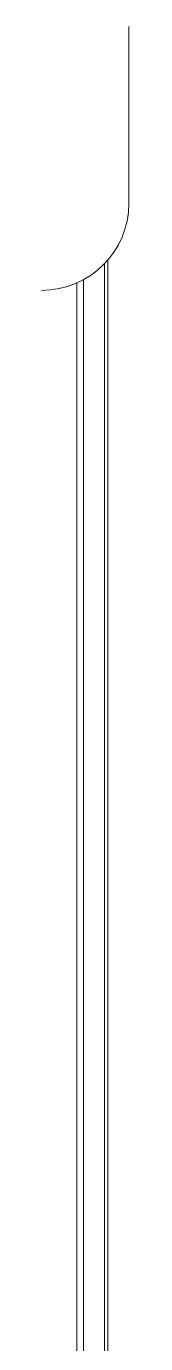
# Model space of a CAD drawing. Header units: millimetres. Extents: x 7703 to 14147, y -5820 to 95.
# Drawn here: x 12756.54 to 12759.1, y -3937.56 to -3898.15 of the extents above; entities that cross this region are included whole.
import ezdxf

# ---------------------------------------------------------------- set-up
doc = ezdxf.new("R2010")
doc.units = ezdxf.units.MM

# ---------------------------------------------------------------- blocks, each defined once
blk = doc.blocks.new('FD-100 SAG')
at = {"color": 1, "linetype": 'Continuous', "lineweight": 15}
for p, q in [((4698.52, 2517.46), (4751.51, 2517.46)), ((4342.28, 2511.19), (4681.59, 2511.19)), ((4342.28, 2510.18), (4680.47, 2510.18)), ((3928.28, 2503.93), (4675.7, 2503.93)), ((3928.28, 2503.92), (4675.69, 2503.92)), ((3963.59, 2501.91), (4674.71, 2501.91))]:
    blk.add_line(p, q, dxfattribs=at)
blk.add_arc((4698.52, 2491.46), 26, 90, 180, dxfattribs=at)

msp = doc.modelspace()

# ---------------------------------------------------------------- block references
at = {"color": 1, "xscale": -0.1000000000021828, "yscale": 0.1000000000021828, "zscale": 0.1000000000021828, "rotation": 270}
msp.add_blockref('FD-100 SAG', (12507.35, -4373.298), dxfattribs=at)

doc.saveas('drawing.dxf')
